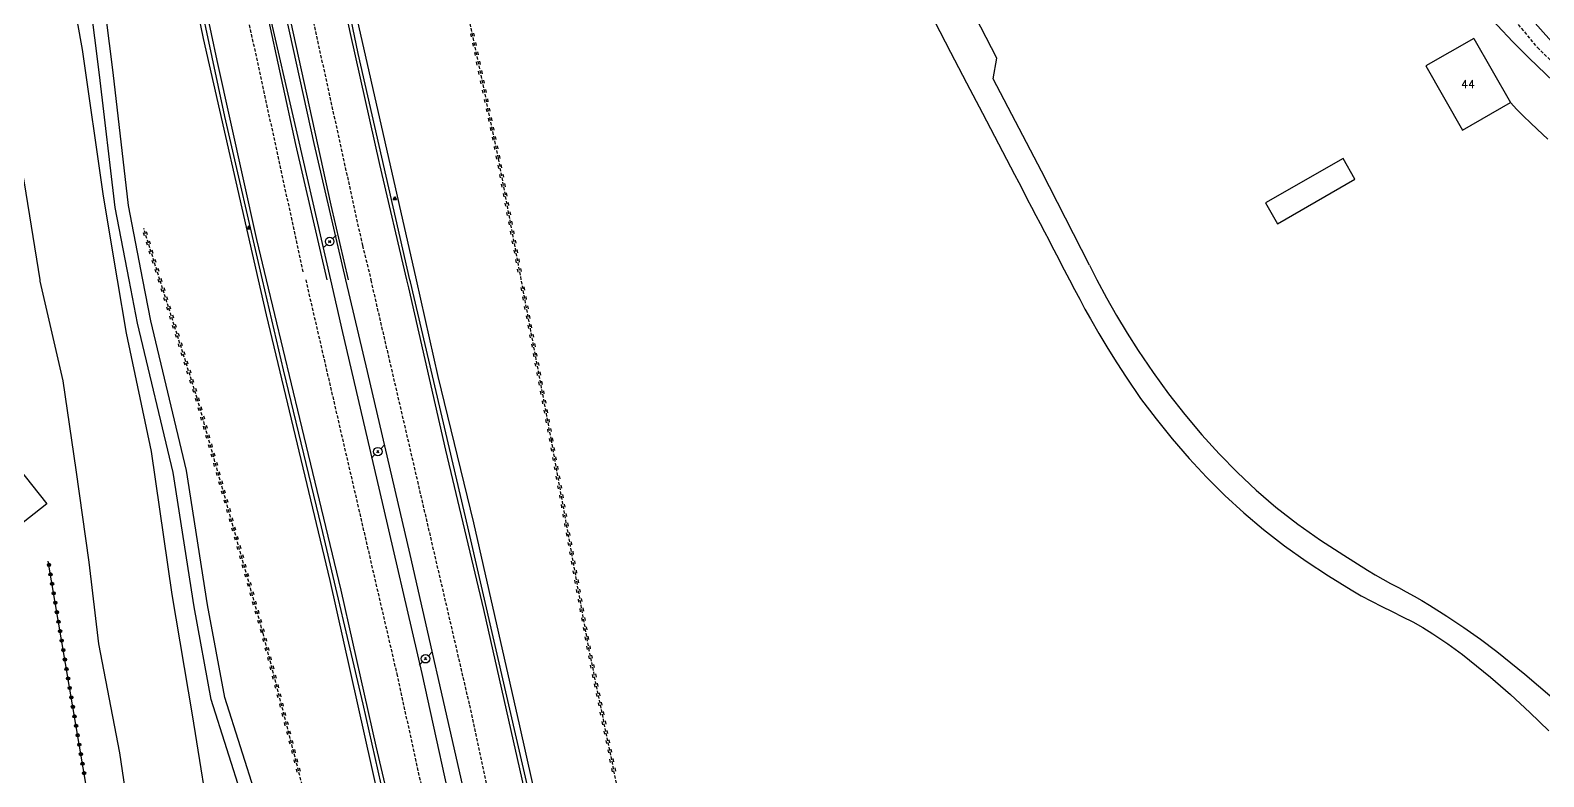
# Model space of a CAD drawing. Header units: millimetres. Extents: x 164000 to 165000, y 151998 to 153000.
# Drawn here: x 164645 to 164881.3, y 152593.3 to 152710 of the extents above; entities that cross this region are included whole.
import ezdxf
from ezdxf.enums import TextEntityAlignment as Align

# ---------------------------------------------------------------- set-up
doc = ezdxf.new("R2010")
doc.units = ezdxf.units.MM
doc.linetypes.add('DASHED', pattern=[0.75, 0.5, -0.25])
doc.layers.get('0').update_dxf_attribs({"linetype": 'CONTINUOUS'})
for name, color, linetype in [('W0001', 6, 'DASHED'), ('W0008', 7, 'CONTINUOUS'), ('W0010', 4, 'CONTINUOUS'), ('W0071', 7, 'CONTINUOUS'), ('W0101', 7, 'CONTINUOUS'), ('W0104', 1, 'CONTINUOUS'), ('W0211', 2, 'CONTINUOUS'), ('W0220', 5, 'DASHED'), ('W0323', 7, 'CONTINUOUS'), ('W0473', 7, 'CONTINUOUS'), ('W0510', 5, 'CONTINUOUS'), ('W0850', 7, 'CONTINUOUS'), ('W0991', 7, 'CONTINUOUS')]:
    doc.layers.add(name, color=color, linetype=linetype)
doc.styles.get("Standard").update_dxf_attribs({"font": 'romans.shx', "width": 0.85})

# ---------------------------------------------------------------- blocks, each defined once
blk = doc.blocks.new('T473')
for p, q in [((-0.166667, 0.166667), (0.166667, -0.166667)), ((-0.166667, -0.166667), (0.166667, 0.166667)), ((0.500001, 0.500001), (1.000002, 1.000002)), ((-1.000002, -1.000002), (-0.500001, -0.500001))]:
    blk.add_line(p, q)
blk.add_ellipse((0, 0), major_axis=(0.471405, 0.471405), ratio=1, start_param=5.4977871438, end_param=11.780972451)
blk = doc.blocks.new('T850')
for p, q in [((-0.25, -0.15), (0, 0.32)), ((0, 0.32), (0.25, -0.15)), ((-0.25, -0.15), (0.25, -0.15))]:
    blk.add_line(p, q)
for major_axis in [(-0.106, 0.106), (-0.0354, 0.0354), (-0.0236, 0.0236)]:
    blk.add_ellipse((0, 0), major_axis=major_axis, ratio=1, start_param=3.926991, end_param=10.210176)
blk = doc.blocks.new('t323o')
at = {"color": 0, "linetype": 'Continuous'}
for radius in [0.25, 0.15]:
    blk.add_circle((0, 0), radius, dxfattribs=at)
blk = doc.blocks.new('t220o')
at = {"color": 0, "linetype": 'Continuous'}
for p, q in [((-0.25, 0.25), (0.25, 0.25)), ((-0.25, -0.25), (0.25, -0.25))]:
    blk.add_line(p, q, dxfattribs=at)

msp = doc.modelspace()

# ---------------------------------------------------------------- linework, layer by layer
at = {"layer": 'W0001'}
for points in [[(164687.59, 152672.22), (164672.52, 152741.56), (164661.8, 152805.23), (164653.97, 152875.94), (164651.48, 152940.12), (164653.17, 153000)], [(164661.41, 152943.06), (164664.26, 152871.52), (164671.53, 152807.26), (164683.55, 152736.88), (164696.82, 152676.34), (164698.16, 152671)], [(164923.44, 152671), (164898.1, 152690.42), (164880.57, 152707.02), (164856.03, 152736.65), (164831.83, 152763.77), (164754.9, 152809.9), (164730.29, 152806.97)], [(164687.96, 152671), (164702.18, 152609.42), (164717.46, 152539.67), (164729.2, 152478.88), (164740.18, 152415.46), (164751.16, 152345.06), (164760.7, 152289.73), (164767.47, 152249.99), (164776.56, 152209.02), (164785.77, 152171)], [(164786.73, 152211.37), (164777.39, 152252.34), (164770.27, 152291.67), (164760.92, 152347.17), (164751.01, 152410.73), (164738.99, 152480.93), (164727.19, 152541.73), (164713.54, 152604.69), (164698.16, 152671)]]:
    msp.add_lwpolyline(points, dxfattribs=at)
at = {"layer": 'W0008'}
for points in [[(164656.31, 153000), (164655.36, 152984.11), (164655.14, 152917.8), (164657.7, 152869.84), (164662.05, 152826.5), (164669.17, 152779.76), (164677.43, 152733.43), (164686.35, 152692.15), (164691.27, 152671)], [(164694.65, 152671), (164691.94, 152682.64), (164681.85, 152728.8), (164673.77, 152772.19), (164668.15, 152807.46), (164663.7, 152842.49), (164660.75, 152874.77), (164658.77, 152909.79), (164658.19, 152942.22), (164658.77, 152984.24), (164659.64, 153000)], [(164681.42, 152779.48), (164684.16, 152763.62), (164687.42, 152745.65), (164691.02, 152727.58), (164694.89, 152709.48), (164699.49, 152689.02), (164703.72, 152671)], [(164681.86, 152671), (164680.35, 152677.28), (164674.12, 152705.26), (164667.95, 152734.47), (164663.6, 152759.66), (164661.16, 152773.51)], [(164795.31, 152702.39), (164795.92, 152705.64), (164786.74, 152723.44), (164783.67, 152724.43)], [(164864.19, 152722.52), (164866.55, 152719.5), (164868.97, 152716.54), (164871.47, 152713.63), (164874.03, 152710.78), (164876.48, 152708.18), (164879.01, 152705.64), (164881.57, 152703.15), (164884.17, 152700.69), (164889.09, 152696.09), (164894.06, 152691.54), (164899.11, 152687.08), (164904.27, 152682.74), (164908.06, 152679.7), (164911.91, 152676.73), (164915.81, 152673.83), (164919.77, 152671)], [(164786.15, 152711.4), (164788.68, 152706.56), (164791.18, 152701.79), (164793.68, 152697.01), (164796.17, 152692.23), (164798.67, 152687.45), (164799.33, 152686.17), (164800, 152684.89), (164800.66, 152683.61), (164801.33, 152682.34), (164802, 152681.06), (164802.67, 152679.78), (164803.33, 152678.5), (164804, 152677.23), (164804.41, 152676.45), (164804.81, 152675.67), (164805.22, 152674.9), (164805.62, 152674.12), (164806.02, 152673.34), (164806.42, 152672.56), (164806.82, 152671.78), (164807.23, 152671)], [(164879.08, 152712.08), (164882.52, 152708.24), (164886.03, 152704.49), (164889.62, 152700.81), (164893.29, 152697.21), (164896.31, 152694.37), (164899.39, 152691.59), (164902.52, 152688.89), (164905.72, 152686.25), (164910.34, 152682.62), (164915.05, 152679.09), (164919.83, 152675.66), (164924.68, 152672.35)], [(164810.38, 152673.29), (164802.86, 152687.95), (164795.31, 152702.39)], [(164810.38, 152673.29), (164811.53, 152671)], [(164750.47, 152314.1), (164746.64, 152339.21), (164742.72, 152364.17), (164738.73, 152390.91), (164734.16, 152419.04), (164730.24, 152442.94), (164726.2, 152464.97), (164721.63, 152490.72), (164715.96, 152519.7), (164710.14, 152548.77), (164704.11, 152576.15), (164698.98, 152598.13), (164693.52, 152622.48), (164687.06, 152649.32), (164681.86, 152671)], [(164703.72, 152671), (164704.01, 152669.76), (164709.81, 152644.39), (164715.73, 152619.46), (164722.44, 152589.72), (164728.21, 152563.21), (164734.64, 152532.84), (164741.99, 152494.68), (164746.33, 152471.07), (164751.08, 152444.69), (164754.92, 152421.81), (164758.94, 152399.68), (164762.73, 152380.28), (164764.43, 152372.73), (164765.57, 152366.1), (164768.22, 152349.71), (164770.6, 152334.38), (164773.27, 152318.6), (164775.18, 152307.59)], [(164807.23, 152671), (164808.03, 152669.46), (164808.84, 152667.94), (164809.66, 152666.41), (164810.51, 152664.9), (164811.85, 152662.58), (164813.22, 152660.28), (164814.63, 152658.01), (164816.08, 152655.75)], [(164811.53, 152671), (164813.03, 152668.17), (164814.61, 152665.39), (164816.26, 152662.64), (164817.98, 152659.95), (164820.3, 152656.53), (164822.72, 152653.19), (164825.26, 152649.93), (164827.92, 152646.78), (164830.64, 152643.79), (164833.46, 152640.89), (164836.4, 152638.11), (164839.46, 152635.47), (164842.89, 152632.8), (164846.46, 152630.31), (164850.1, 152627.95), (164853.77, 152625.63), (164854.96, 152624.91), (164856.17, 152624.22), (164857.39, 152623.55), (164858.61, 152622.89), (164859.84, 152622.23), (164861.05, 152621.56), (164862.26, 152620.86), (164863.45, 152620.14), (164866.15, 152618.43), (164868.82, 152616.66), (164871.44, 152614.82), (164874, 152612.9), (164878.37, 152609.38), (164882.62, 152605.73)], [(164816.08, 152655.75), (164818.36, 152652.45), (164820.76, 152649.24), (164823.28, 152646.12), (164825.91, 152643.09), (164828.66, 152640.15), (164831.5, 152637.31), (164834.46, 152634.57), (164837.53, 152631.96), (164840.82, 152629.41), (164844.22, 152627.01), (164847.7, 152624.73), (164851.23, 152622.53), (164852.79, 152621.62), (164854.39, 152620.77), (164856, 152619.95), (164857.62, 152619.15), (164859.25, 152618.35), (164860.85, 152617.52), (164862.44, 152616.64), (164863.99, 152615.69), (164866.33, 152614.11), (164868.6, 152612.43), (164870.81, 152610.68), (164872.98, 152608.88), (164876.11, 152606.18), (164879.16, 152603.39), (164882.13, 152600.52)]]:
    msp.add_lwpolyline(points, dxfattribs=at)
at = {"layer": 'W0010'}
for points in [[(164691.88, 152671), (164686.81, 152693.24), (164686.81, 152693.22), (164681.82, 152714.72), (164676.46, 152741.97), (164671.35, 152770), (164666.27, 152800.93), (164661.62, 152835.25), (164658.77, 152864.6), (164656.53, 152895.31), (164655.67, 152922.81), (164655.39, 152946.95), (164655.82, 152979.77), (164656.78, 153000)], [(164658.83, 153000), (164657.86, 152976.21), (164657.58, 152955.87), (164657.55, 152935.49), (164658.16, 152913), (164658.9, 152894.44), (164660.93, 152865.26), (164664.11, 152833.16), (164666.75, 152813.62), (164670.16, 152790.61), (164674.89, 152762.35), (164679.26, 152739.12), (164683.7, 152717.44), (164689.22, 152692.3), (164694.2, 152671)], [(164704.24, 152671), (164696.18, 152706.33), (164689.02, 152740.72), (164682.94, 152774.19), (164675.57, 152821.83), (164671.4, 152859.26), (164668.99, 152891.98), (164668.58, 152902.52)], [(164653.43, 152817.86), (164655.87, 152801.87), (164658.59, 152786.27), (164660.73, 152771.14), (164664.08, 152750.71), (164669.17, 152725.09), (164675.29, 152696.49), (164681.17, 152671)], [(164681.17, 152671), (164684.42, 152656.9), (164690.39, 152632.37), (164696.9, 152604.69), (164703.89, 152573.43), (164710.98, 152540.87), (164718.96, 152500.61), (164726.1, 152461.97), (164732.73, 152423.9), (164739.09, 152383.44), (164744.78, 152346.2), (164750.22, 152311.86)], [(164759.19, 152318.95), (164754.54, 152349.17), (164750.63, 152374.51), (164744.63, 152411.85), (164737.49, 152454.48), (164731.44, 152488.36), (164724.45, 152524.42), (164718.6, 152552.84), (164711.94, 152583.11), (164706.15, 152609.47), (164699.46, 152638.42), (164693.77, 152662.74), (164691.88, 152671)], [(164694.2, 152671), (164697.56, 152656.67), (164704.24, 152628.05), (164712.4, 152592.13), (164717.61, 152568.34), (164722.06, 152547.7), (164727.6, 152520.94), (164732.15, 152496.54), (164738.91, 152459.71), (164743.28, 152434.68), (164748.77, 152400.16), (164754.26, 152365.03), (164761.28, 152321.01)], [(164774.98, 152313.84), (164768.95, 152351.87), (164763.89, 152380.82), (164758.63, 152407.17), (164755.23, 152424.2), (164751.31, 152447), (164746.31, 152475.04), (164739.37, 152512.1), (164731.34, 152551.42), (164723.48, 152588.04), (164713.29, 152632.39), (164704.32, 152670.65), (164704.24, 152671)]]:
    msp.add_lwpolyline(points, dxfattribs=at)
at = {"layer": 'W0071'}
for points in [[(164660.38, 152671), (164658.19, 152682.29), (164655.77, 152703.03), (164652.85, 152726.18), (164649.95, 152743.9), (164647.89, 152758.11)], [(164662.55, 152671), (164660.3, 152682.62), (164657.88, 152703.36), (164654.96, 152726.51), (164652.06, 152744.23), (164650, 152758.44)], [(164687.31, 152560.82), (164683.78, 152573.38), (164678.11, 152589.97), (164673.21, 152605.4), (164670.54, 152619.89), (164667.26, 152640.86), (164661.69, 152664.24), (164660.38, 152671)], [(164689.42, 152561.15), (164685.89, 152573.71), (164680.22, 152590.3), (164675.32, 152605.73), (164672.65, 152620.22), (164669.37, 152641.19), (164663.8, 152664.57), (164662.55, 152671)]]:
    msp.add_lwpolyline(points, dxfattribs=at)
at = {"layer": 'W0101'}
for points in [[(164870.37, 152708.72), (164862.87, 152704.43), (164868.61, 152694.39), (164876.11, 152698.68)], [(164870.37, 152708.72), (164876.11, 152698.68)]]:
    msp.add_lwpolyline(points, dxfattribs=at)
at = {"layer": 'W0104'}
for points in [[(164849.96, 152689.94), (164837.86, 152683), (164839.72, 152679.76), (164851.82, 152686.69), (164849.96, 152689.94)], [(164642.86, 152632.27), (164638.26, 152638.06), (164642.95, 152641.78), (164647.55, 152635.99), (164642.86, 152632.27)]]:
    msp.add_lwpolyline(points, close=True, dxfattribs=at)
at = {"layer": 'W0211'}
for points in [[(164682.92, 152779.76), (164685.33, 152765.27), (164690.01, 152741.41), (164695.96, 152711.8), (164702.51, 152682.9), (164705.2, 152671)], [(164680.58, 152671), (164671.99, 152708.69), (164664.03, 152747.53), (164659.65, 152772.9)], [(164876.11, 152698.68), (164877.13, 152697.62), (164878.17, 152696.57), (164879.22, 152695.53), (164880.28, 152694.51), (164881.1, 152693.74), (164881.94, 152692.98)], [(164750.42, 152307.64), (164743.59, 152350.09), (164735.66, 152401.71), (164729, 152442.43), (164719.67, 152493.41), (164710.37, 152540.21), (164700.43, 152585.32), (164691.79, 152623.98), (164681.82, 152665.54), (164680.58, 152671)], [(164705.2, 152671), (164708.61, 152655.9), (164714.15, 152633), (164721.37, 152601.28), (164727.19, 152575.18), (164734.74, 152539.67), (164743.33, 152496.82), (164749.31, 152462.61), (164755.84, 152425.53), (164760.41, 152401.84), (164764.76, 152379.7), (164768.95, 152354.87), (164772.03, 152334.51), (164776.07, 152310.23)]]:
    msp.add_lwpolyline(points, dxfattribs=at)
at = {"layer": 'W0220'}
for points in [[(164721.63, 152671), (164718.07, 152689.99), (164710.29, 152727.17)], [(164665.2, 152671), (164662.68, 152679.01)], [(164743.18, 152298.42), (164737.33, 152338.27), (164731.03, 152381.02), (164725.11, 152418.94), (164717.61, 152459.71), (164710.09, 152499.34), (164702.49, 152533.14), (164690.97, 152578.26), (164681.29, 152615.85), (164671.02, 152652.47), (164665.2, 152671)], [(164785.65, 152304.67), (164779.07, 152341.75), (164770.17, 152389.18), (164763.84, 152429.01), (164758.76, 152466.6), (164749.92, 152517.46), (164740.44, 152573.22), (164732.25, 152613.05), (164726.33, 152645.97), (164721.63, 152671)]]:
    msp.add_lwpolyline(points, dxfattribs=at)
at = {"layer": 'W0323'}
msp.add_lwpolyline([(164645.65, 152590.18), (164653.74, 152591.65), (164647.77, 152627.03)], dxfattribs=at)
at = {"layer": 'W0510'}
for points in [[(164658.59, 152671), (164656.41, 152684.04), (164653.1, 152706.97), (164649.87, 152724.89), (164647.51, 152741.13), (164646.16, 152756.55), (164644.69, 152769.47), (164643.98, 152778.34)], [(164629.52, 152774.07), (164630.89, 152767.53), (164633.68, 152751.42), (164635.31, 152736.42), (164638.21, 152719.09), (164641.13, 152702.06), (164644, 152686.12), (164646.44, 152671)], [(164646.44, 152671), (164646.47, 152670.8), (164650.03, 152655.19), (164652.06, 152641.29), (164654.09, 152626.88), (164655.59, 152614.09), (164658.87, 152597.09), (164661.41, 152580.21), (164663.63, 152560.49), (164664.08, 152545.72), (164664.19, 152540.63)], [(164680.25, 152532.4), (164678.8, 152548.11), (164676.97, 152563.62), (164673.46, 152583.21), (164670.28, 152603.01), (164667.11, 152621.82), (164663.9, 152644.14), (164659.99, 152662.66), (164658.59, 152671)]]:
    msp.add_lwpolyline(points, dxfattribs=at)

# ---------------------------------------------------------------- block references
at = {"layer": 'W0220'}
for p, rotation in [((164714.04, 152709.25), 101.8136349622037), ((164714.35, 152707.78), 101.8136349622037), ((164714.65, 152706.32), 101.8136349622037), ((164714.96, 152704.85), 101.8136349622037), ((164715.27, 152703.38), 101.8136349622037), ((164715.57, 152701.91), 101.8136349622037), ((164715.88, 152700.44), 101.8136349622037), ((164716.19, 152698.97), 101.8136349622037), ((164716.5, 152697.51), 101.8136349622037), ((164716.8, 152696.04), 101.8136349622037), ((164717.11, 152694.57), 101.8136349622037), ((164717.42, 152693.1), 101.8136349622037), ((164717.72, 152691.63), 101.8136349622037), ((164718.03, 152690.16), 101.8136349622037), ((164718.31, 152688.69), 100.6276452818251), ((164718.59, 152687.22), 100.6276452818251), ((164718.86, 152685.74), 100.6276452818251), ((164719.14, 152684.27), 100.6276452818251), ((164719.42, 152682.79), 100.6276452818251), ((164719.69, 152681.32), 100.6276452818251), ((164719.97, 152679.85), 100.6276452818251), ((164662.95, 152678.16), 107.4414798763187), ((164663.4, 152676.72), 107.4414798763187), ((164720.25, 152678.37), 100.6276452818251), ((164720.52, 152676.9), 100.6276452818251), ((164663.85, 152675.29), 107.4414798763187), ((164720.8, 152675.42), 100.6276452818251), ((164664.3, 152673.86), 107.4414798763187), ((164664.75, 152672.43), 107.4414798763187), ((164721.08, 152673.95), 100.6276452818251), ((164721.35, 152672.47), 100.6276452818251), ((164665.24, 152670.86), 107.441479876359), ((164721.9, 152669.58), 100.6276452818626), ((164665.69, 152669.43), 107.441479876359), ((164666.14, 152668), 107.441479876359), ((164722.17, 152668.11), 100.6276452818626), ((164666.59, 152666.57), 107.441479876359), ((164667.04, 152665.14), 107.441479876359), ((164722.45, 152666.63), 100.6276452818626), ((164722.73, 152665.16), 100.6276452818626), ((164667.49, 152663.71), 107.441479876359), ((164723, 152663.69), 100.6276452818626), ((164667.94, 152662.27), 107.441479876359), ((164668.39, 152660.84), 107.441479876359), ((164723.28, 152662.21), 100.6276452818626), ((164723.56, 152660.74), 100.6276452818626), ((164668.84, 152659.41), 107.441479876359), ((164669.29, 152657.98), 107.441479876359), ((164723.83, 152659.26), 100.6276452818626), ((164724.11, 152657.79), 100.6276452818626), ((164669.74, 152656.55), 107.441479876359), ((164724.39, 152656.31), 100.6276452818626), ((164670.19, 152655.12), 107.441479876359), ((164670.64, 152653.69), 107.441479876359), ((164724.66, 152654.84), 100.6276452818626), ((164724.94, 152653.37), 100.6276452818626), ((164671.08, 152652.26), 105.6614172505603), ((164671.49, 152650.81), 105.6614172505603), ((164725.22, 152651.89), 100.6276452818626), ((164671.89, 152649.37), 105.6614172505603), ((164725.49, 152650.42), 100.6276452818626), ((164725.77, 152648.94), 100.6276452818626), ((164672.3, 152647.92), 105.6614172505603), ((164672.7, 152646.48), 105.6614172505603), ((164726.05, 152647.47), 100.6276452818626), ((164726.32, 152646), 100.6276452818626), ((164673.11, 152645.03), 105.6614172505603), ((164673.51, 152643.59), 105.6614172505603), ((164726.59, 152644.52), 100.1996871946631), ((164673.92, 152642.15), 105.6614172505603), ((164726.85, 152643.04), 100.1996871946631), ((164727.12, 152641.57), 100.1996871946631), ((164674.32, 152640.7), 105.6614172505603), ((164674.73, 152639.26), 105.6614172505603), ((164727.39, 152640.09), 100.1996871946631), ((164675.13, 152637.81), 105.6614172505603), ((164727.65, 152638.61), 100.1996871946631), ((164727.92, 152637.14), 100.1996871946631), ((164675.54, 152636.37), 105.6614172505603), ((164675.94, 152634.92), 105.6614172505603), ((164728.18, 152635.66), 100.1996871946631), ((164728.45, 152634.18), 100.1996871946631), ((164676.35, 152633.48), 105.6614172505603), ((164676.75, 152632.03), 105.6614172505603), ((164728.71, 152632.71), 100.1996871946631), ((164677.16, 152630.59), 105.6614172505603), ((164728.98, 152631.23), 100.1996871946631), ((164729.25, 152629.76), 100.1996871946631), ((164677.56, 152629.15), 105.6614172505603), ((164677.97, 152627.7), 105.6614172505603), ((164729.51, 152628.28), 100.1996871946631), ((164678.37, 152626.26), 105.6614172505603), ((164678.78, 152624.81), 105.6614172505603), ((164729.78, 152626.8), 100.1996871946631), ((164730.04, 152625.33), 100.1996871946631), ((164679.18, 152623.37), 105.6614172505603), ((164730.31, 152623.85), 100.1996871946631), ((164730.57, 152622.37), 100.1996871946631), ((164679.59, 152621.92), 105.6614172505603), ((164679.99, 152620.48), 105.6614172505603), ((164730.84, 152620.9), 100.1996871946631), ((164680.4, 152619.04), 105.6614172505603), ((164680.8, 152617.59), 105.6614172505603), ((164731.1, 152619.42), 100.1996871946631), ((164731.37, 152617.95), 100.1996871946631), ((164681.21, 152616.15), 105.6614172505603), ((164731.64, 152616.47), 100.1996871946631), ((164681.59, 152614.7), 104.4456873557398), ((164681.96, 152613.24), 104.4456873557398), ((164731.9, 152614.99), 100.1996871946631), ((164732.17, 152613.52), 100.1996871946631), ((164682.33, 152611.79), 104.4456873557398), ((164732.46, 152612.05), 101.611967446194), ((164732.76, 152610.58), 101.611967446194), ((164682.71, 152610.34), 104.4456873557398), ((164683.08, 152608.89), 104.4456873557398), ((164733.06, 152609.11), 101.611967446194), ((164683.46, 152607.43), 104.4456873557398), ((164683.83, 152605.98), 104.4456873557398), ((164733.36, 152607.64), 101.611967446194), ((164733.67, 152606.17), 101.611967446194), ((164684.21, 152604.53), 104.4456873557398), ((164733.97, 152604.7), 101.611967446194), ((164684.58, 152603.08), 104.4456873557398), ((164684.95, 152601.62), 104.4456873557398), ((164734.27, 152603.23), 101.611967446194), ((164734.57, 152601.76), 101.611967446194), ((164685.33, 152600.17), 104.4456873557398), ((164685.7, 152598.72), 104.4456873557398), ((164734.87, 152600.29), 101.611967446194), ((164735.17, 152598.82), 101.611967446194), ((164686.08, 152597.27), 104.4456873557398), ((164735.48, 152597.35), 101.611967446194), ((164686.45, 152595.81), 104.4456873557398), ((164686.83, 152594.36), 104.4456873557398), ((164735.78, 152595.88), 101.611967446194), ((164736.08, 152594.41), 101.611967446194)]:
    msp.add_blockref('t220o', p, dxfattribs=dict(at, rotation=rotation))
at = {"layer": 'W0323', "rotation": 99.58242491776198}
for p in [(164647.87, 152626.44), (164648.11, 152624.96), (164648.36, 152623.48), (164648.61, 152622), (164648.86, 152620.52), (164649.11, 152619.04), (164649.36, 152617.56), (164649.61, 152616.09), (164649.86, 152614.61), (164650.11, 152613.13), (164650.36, 152611.65), (164650.61, 152610.17), (164650.86, 152608.69), (164651.11, 152607.21), (164651.36, 152605.73), (164651.61, 152604.25), (164651.86, 152602.77), (164652.11, 152601.29), (164652.36, 152599.82), (164652.61, 152598.34), (164652.86, 152596.86), (164653.11, 152595.38), (164653.36, 152593.9)]:
    msp.add_blockref('t323o', p, dxfattribs=at)
at = {"layer": 'W0473'}
for p in [(164691.71, 152676.97), (164699.23, 152644.14), (164706.68, 152611.78)]:
    msp.add_blockref('T473', p, dxfattribs=at)
at = {"layer": 'W0850'}
for p in [(164701.88, 152683.68), (164679.1, 152679.13)]:
    msp.add_blockref('T850', p, dxfattribs=at)

# ---------------------------------------------------------------- texts
at = {"layer": 'W0991'}
msp.add_text('44', height=1.25, dxfattribs=at).set_placement((164869.49, 152701.56), align=Align.MIDDLE_CENTER)

doc.saveas('drawing.dxf')
